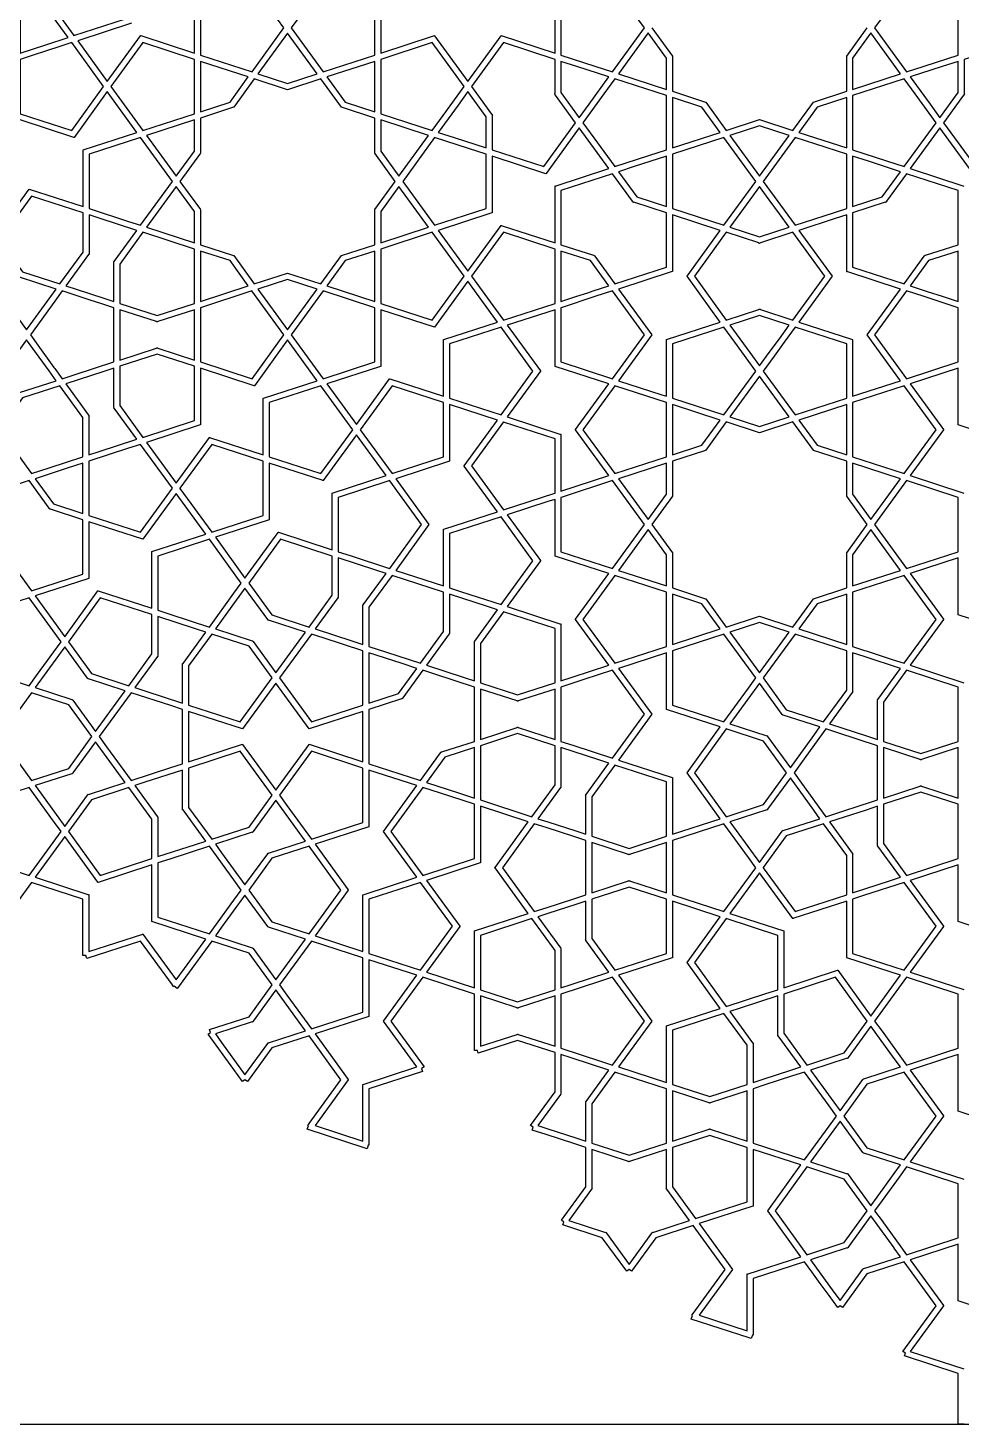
# Model space of a CAD drawing. Header units: millimetres. Extents: x -350 to 350, y -350 to 350.
# Drawn here: x -183.5 to 50.6, y -350 to 0 of the extents above; entities that cross this region are included whole.
import ezdxf

# ---------------------------------------------------------------- set-up
doc = ezdxf.new("R2010")
doc.units = ezdxf.units.MM
for name, color, linetype, true_color in [('canvas_boundary', 7, 'Continuous', 0x505050), ('strapwork_inner', 7, 'Continuous', 0xff8000), ('strapwork_outer', 7, 'Continuous', 0xff0000)]:
    doc.layers.add(name, color=color, linetype=linetype, true_color=true_color)

msp = doc.modelspace()

# ---------------------------------------------------------------- linework, layer by layer
at = {"layer": 'canvas_boundary'}
msp.add_lwpolyline([(-350, -350), (350, -350), (350, 350), (-350, 350)], close=True, dxfattribs=at)
at = {"layer": 'strapwork_inner', "true_color": 0xff8000}
for points in [[(-159.04, 15.88), (-168.4, 18.93), (-177.76, 15.88), (-177.76, 6.04), (-171.98, -1.92), (-171.98, -1.92), (-159.04, 2.28)], [(-185.49, 3.53), (-185.42, 3.43), (-185.49, 3.38), (-185.49, -6.31), (-179.08, -4.23), (-173.48, -2.41), (-179.17, 5.43), (-179.26, 5.43), (-179.26, 5.55), (-179.34, 5.65), (-179.26, 5.7), (-179.26, 15.4), (-181.8, 14.57), (-191.28, 11.49), (-185.58, 3.65), (-185.49, 3.65)], [(-127.32, 11.01), (-140.26, 6.8), (-140.26, -6.8), (-127.32, -11.01), (-119.33, 0), (-127.32, 11)], [(-96.54, -6.8), (-96.54, 6.8), (-109.48, 11.01), (-117.47, 0), (-117.47, -0.01), (-109.48, -11.01)], [(-49.81, 6.8), (-49.81, -6.8), (-41.3, -9.57), (-41.3, -9.57), (-36.87, -11.01), (-28.88, 0), (-36.87, 11.01), (-41.3, 9.57), (-41.3, 9.57)], [(49.81, -6.8), (49.81, 6.8), (41.3, 9.57), (41.3, 9.57), (36.87, 11.01), (28.88, 0), (36.87, -11.01), (41.3, -9.57), (41.3, -9.57)], [(-110.98, -11.49), (-118.4, -1.28), (-125.82, -11.49), (-118.4, -13.91)], [(-27.95, -1.27), (-35.37, -11.49), (-23.36, -15.4), (-23.36, -7.59)], [(35.37, -11.49), (27.95, -1.27), (23.36, -7.59), (23.36, -15.4)], [(-172.55, -3.69), (-175.55, -4.66), (-178.86, -5.74), (-182.49, -6.92), (-185.49, -7.89), (-185.49, -11.04), (-185.49, -21.5), (-172.55, -25.7), (-164.55, -14.69)], [(-162.7, -14.69), (-154.7, -25.7), (-141.76, -21.5), (-141.76, -7.89), (-154.7, -3.69)], [(-79.37, -21.94), (-74.1, -14.69), (-82.1, -3.69), (-95.04, -7.89), (-95.04, -7.9), (-95.04, -21.5), (-82.1, -25.7)], [(-67.09, -21.62), (-67.09, -21.8), (-66.98, -21.94), (-67.09, -22.01), (-67.09, -30.58), (-54.15, -34.78), (-46.15, -23.78), (-46.16, -23.77), (-46.16, -23.77), (-51.19, -16.85), (-51.31, -16.85), (-51.31, -16.67), (-51.42, -16.53), (-51.31, -16.46), (-51.31, -7.9), (-51.31, -7.9), (-51.31, -7.89), (-64.25, -3.69), (-72.25, -14.69), (-67.21, -21.62)], [(51.31, -16.67), (51.31, -16.85), (51.19, -16.85), (46.16, -23.77), (46.16, -23.77), (46.15, -23.78), (54.15, -34.78), (67.09, -30.58), (67.09, -22.01), (66.98, -21.94), (67.09, -21.8), (67.09, -21.62), (67.21, -21.62), (72.25, -14.69), (64.25, -3.69), (51.31, -7.89), (51.31, -16.46), (51.42, -16.53)], [(-132.84, -18.6), (-128.25, -12.28), (-140.26, -8.38), (-140.26, -21.01)], [(-108.55, -12.28), (-103.96, -18.6), (-96.54, -21.01), (-96.54, -8.38)], [(-42.78, -19.13), (-42.78, -19.13), (-37.8, -12.28), (-45.85, -9.66), (-45.85, -9.66), (-49.81, -8.38), (-49.81, -16.19), (-45.23, -22.5)], [(37.8, -12.28), (42.78, -19.13), (42.78, -19.13), (45.22, -22.5), (49.81, -16.19), (49.81, -8.38), (45.85, -9.66), (45.85, -9.66)], [(-131.9, -19.86), (-131.95, -19.82), (-131.93, -19.88), (-140.26, -22.59), (-140.26, -31.35), (-140.33, -31.35), (-140.28, -31.38), (-145.42, -38.47), (-140.28, -45.56), (-140.33, -45.59), (-140.26, -45.59), (-140.26, -54.35), (-131.93, -57.06), (-131.95, -57.12), (-131.9, -57.08), (-126.75, -64.17), (-118.42, -61.46), (-118.4, -61.52), (-118.38, -61.46), (-110.05, -64.17), (-104.9, -57.08), (-104.85, -57.12), (-104.87, -57.06), (-96.54, -54.35), (-96.54, -45.59), (-96.48, -45.59), (-96.53, -45.56), (-91.38, -38.47), (-96.53, -31.38), (-96.48, -31.35), (-96.54, -31.35), (-96.54, -22.59), (-104.87, -19.88), (-104.85, -19.82), (-104.9, -19.86), (-110.05, -12.77), (-118.38, -15.48), (-118.4, -15.42), (-118.42, -15.48), (-126.75, -12.77)], [(-36.3, -34.78), (-27.78, -32.01), (-23.36, -30.58), (-23.36, -16.97), (-36.3, -12.77), (-39.03, -16.53), (-39.03, -16.53), (-44.3, -23.78)], [(36.3, -34.78), (44.3, -23.78), (39.03, -16.53), (39.03, -16.53), (36.3, -12.77), (23.36, -16.97), (23.36, -30.58), (31.88, -33.35), (31.88, -33.35)], [(-76.64, -27.47), (-68.59, -30.09), (-68.59, -22.29), (-73.18, -15.97), (-75.62, -19.34), (-80.6, -26.19)], [(-21.86, -17.46), (-21.86, -30.09), (-9.85, -26.19), (-14.44, -19.87)], [(21.86, -30.09), (21.86, -17.46), (14.44, -19.87), (9.85, -26.19)], [(-146.35, -37.19), (-141.76, -30.88), (-141.76, -23.07), (-153.78, -26.98)], [(-95.04, -30.88), (-90.45, -37.19), (-83.03, -26.98), (-95.04, -23.07)], [(-155.28, -49.48), (-147.28, -38.47), (-155.27, -27.47), (-155.28, -27.46), (-168.21, -31.67), (-168.21, -45.27), (-158.27, -48.5)], [(-73.01, -30.23), (-81.53, -27.46), (-89.52, -38.47), (-81.53, -49.48), (-68.59, -45.27), (-68.59, -31.67)], [(-53.61, -36.54), (-67.09, -32.16), (-67.09, -46.33), (-67.08, -46.36), (-67.09, -46.36), (-67.09, -46.37), (-67.12, -46.37), (-80.6, -50.75), (-73.18, -60.97), (-64.85, -49.5), (-64.84, -49.47), (-64.83, -49.48), (-64.82, -49.47), (-64.79, -49.49), (-51.31, -53.87), (-51.31, -39.69), (-51.32, -39.66), (-51.31, -39.66), (-51.31, -39.65), (-51.28, -39.65), (-37.8, -35.27), (-45.23, -25.05), (-53.56, -36.52), (-53.57, -36.55), (-53.58, -36.55), (-53.58, -36.55)], [(-21.86, -36.32), (-21.86, -45.27), (-8.92, -49.48), (-6.19, -45.71), (-0.93, -38.47), (-8.92, -27.46), (-21.86, -31.67)], [(0, -37.19), (7.42, -26.98), (0, -24.56), (-7.42, -26.98)], [(6.19, -45.71), (8.92, -49.48), (18.52, -46.36), (21.86, -45.27), (21.86, -36.32), (21.86, -36.32), (21.86, -31.67), (8.92, -27.46), (0.93, -38.47), (3.66, -42.23)], [(-23.36, -40.62), (-23.36, -32.15), (-31.42, -34.77), (-35.37, -36.06), (-30.79, -42.37), (-23.36, -44.79)], [(23.36, -40.62), (23.36, -44.79), (30.78, -42.37), (35.37, -36.06), (27.32, -33.44), (27.32, -33.44), (23.36, -32.15), (23.36, -40.62)], [(-31.71, -43.65), (-31.88, -43.59), (-31.84, -43.47), (-36.87, -36.55), (-49.81, -40.75), (-49.81, -54.35), (-41.67, -57), (-41.57, -56.93), (-41.46, -57.07), (-41.3, -57.12), (-41.34, -57.24), (-36.3, -64.17), (-23.36, -59.97), (-23.36, -46.36), (-23.37, -46.36), (-23.37, -46.36), (-31.51, -43.72), (-31.61, -43.79)], [(23.36, -46.36), (23.36, -59.97), (36.3, -64.17), (41.33, -57.24), (41.3, -57.12), (41.46, -57.07), (41.56, -56.93), (41.67, -57), (49.81, -54.35), (49.81, -40.75), (36.87, -36.55), (31.84, -43.47), (31.88, -43.6), (31.71, -43.65), (31.61, -43.79), (31.51, -43.72)], [(-153.78, -49.96), (-141.76, -53.87), (-141.76, -46.06), (-146.35, -39.75)], [(-90.45, -39.75), (-95.04, -46.06), (-95.04, -53.87), (-83.03, -49.96)], [(0, -39.75), (-2.45, -43.11), (-7.42, -49.96), (0, -52.38), (7.42, -49.96), (4.98, -46.6), (2.45, -43.11)], [(-169.71, -46.36), (-182.65, -42.16), (-190.65, -53.17), (-184.86, -61.13), (-175.5, -64.17), (-169.71, -56.21)], [(-162.06, -58.82), (-161.99, -58.72), (-161.99, -58.59), (-161.9, -58.59), (-156.2, -50.75), (-165.68, -47.67), (-168.21, -46.85), (-168.21, -56.54), (-168.14, -56.6), (-168.21, -56.69), (-168.21, -56.82), (-168.3, -56.82), (-174, -64.66), (-171.47, -65.48), (-164.52, -67.74), (-161.99, -68.56), (-161.99, -58.87)], [(-35.37, -65.45), (-27.04, -76.91), (-27.02, -76.93), (-27.02, -76.94), (-27.02, -76.95), (-27.04, -76.97), (-35.37, -88.43), (-24.48, -91.97), (-23.36, -92.34), (-23.36, -78.16), (-23.37, -78.13), (-23.36, -78.13), (-23.36, -78.12), (-23.33, -78.12), (-9.85, -73.74), (-18.18, -62.27), (-18.21, -62.25), (-18.2, -62.25), (-18.21, -62.24), (-18.18, -62.22), (-9.85, -50.75), (-21.86, -46.85), (-21.86, -61.02), (-21.85, -61.05), (-21.86, -61.06), (-21.86, -61.07), (-21.89, -61.07)], [(27.02, -76.95), (27.02, -76.94), (27.02, -76.93), (27.04, -76.91), (35.37, -65.45), (21.89, -61.07), (21.86, -61.07), (21.86, -61.06), (21.85, -61.05), (21.86, -61.02), (21.86, -46.85), (18.98, -47.79), (9.85, -50.75), (18.18, -62.22), (18.21, -62.24), (18.2, -62.25), (18.21, -62.25), (18.18, -62.27), (9.85, -73.74), (23.33, -78.12), (23.36, -78.12), (23.36, -78.13), (23.37, -78.13), (23.36, -78.16), (23.36, -92.34), (35.37, -88.44), (27.04, -76.97)], [(-154.7, -51.24), (-160.49, -59.21), (-160.49, -69.05), (-151.13, -72.09), (-141.76, -69.05), (-141.76, -55.44)], [(-74.11, -62.24), (-74.11, -62.24), (-82.1, -51.24), (-95.04, -55.44), (-95.04, -69.05), (-82.1, -73.25), (-74.1, -62.25)], [(-72.24, -62.26), (-64.25, -73.25), (-51.31, -69.05), (-51.31, -64.4), (-51.31, -60.09), (-51.31, -55.44), (-64.25, -51.24), (-72.25, -62.25), (-72.24, -62.26)], [(0.17, -54.01), (0, -53.95), (-0.17, -54.01), (-0.21, -53.89), (-8.34, -51.24), (-8.35, -51.24), (-16.35, -62.25), (-8.35, -73.25), (-0.21, -70.61), (-0.17, -70.49), (0, -70.54), (0.17, -70.49), (0.21, -70.61), (8.35, -73.25), (16.35, -62.25), (8.35, -51.24), (0.21, -53.89)], [(-193.14, -56.6), (-199, -64.66), (-189.78, -67.65), (-189.71, -67.6), (-189.64, -67.7), (-189.52, -67.74), (-189.55, -67.82), (-183.85, -75.67), (-182.29, -73.51), (-176.43, -65.45), (-185.65, -62.45), (-185.72, -62.51), (-185.79, -62.41), (-185.91, -62.37), (-185.88, -62.28), (-191.58, -54.44)], [(-132.84, -58.34), (-140.26, -55.93), (-140.26, -68.56), (-128.25, -64.66)], [(-96.54, -55.93), (-103.96, -58.34), (-108.55, -64.66), (-96.54, -68.56)], [(-49.81, -64.4), (-49.81, -68.56), (-45.85, -67.28), (-43.1, -66.38), (-41.76, -65.94), (-37.8, -64.66), (-42.39, -58.34), (-49.81, -55.93), (-49.81, -60.09)], [(37.8, -64.66), (41.76, -65.95), (42.05, -66.04), (45.85, -67.28), (49.81, -68.56), (49.81, -60.09), (49.81, -55.93), (42.39, -58.34)], [(-171.93, -66.91), (-174.93, -65.94), (-176.78, -68.48), (-182.92, -76.94), (-181.07, -79.49), (-181.07, -79.49), (-177, -85.1), (-176.78, -85.4), (-176.78, -85.4), (-174.93, -87.95), (-171.93, -86.97), (-171.93, -86.97), (-161.99, -83.74), (-161.99, -73.29), (-161.99, -73.29), (-161.99, -70.14), (-164.98, -69.17), (-167.91, -68.22)], [(-119.33, -76.93), (-127.33, -65.94), (-140.26, -70.14), (-140.26, -73.29), (-140.26, -73.29), (-140.26, -73.66), (-140.26, -80.59), (-140.26, -80.59), (-140.26, -83.74), (-127.32, -87.95), (-119.33, -76.94), (-119.33, -76.93)], [(-110.98, -65.45), (-118.4, -63.04), (-125.83, -65.45), (-118.4, -75.67)], [(-117.47, -76.94), (-109.48, -87.95), (-96.54, -83.74), (-96.54, -70.14), (-109.48, -65.93)], [(-95.04, -70.63), (-95.04, -84.8), (-95.03, -84.83), (-95.04, -84.83), (-95.04, -84.84), (-95.07, -84.84), (-108.55, -89.22), (-101.13, -99.44), (-92.8, -87.97), (-92.79, -87.94), (-92.78, -87.95), (-92.77, -87.94), (-92.74, -87.96), (-79.26, -92.34), (-79.26, -78.16), (-79.27, -78.13), (-79.26, -78.13), (-79.26, -78.12), (-79.23, -78.12), (-65.75, -73.74), (-73.18, -63.52), (-81.51, -74.99), (-81.52, -75.02), (-81.53, -75.02), (-81.53, -75.03), (-81.56, -75.01)], [(-28.88, -76.94), (-36.87, -65.93), (-41.3, -67.37), (-49.8, -70.14), (-49.81, -70.14), (-49.81, -83.74), (-36.87, -87.95)], [(49.81, -83.74), (49.81, -76.66), (49.81, -70.14), (41.3, -67.37), (36.87, -65.94), (28.88, -76.94), (36.87, -87.95), (36.88, -87.94), (36.88, -87.94)], [(-160.49, -70.63), (-160.49, -80.59), (-160.49, -80.59), (-160.49, -83.26), (-151.27, -80.26), (-151.24, -80.18), (-151.13, -80.21), (-151.01, -80.18), (-150.98, -80.26), (-141.76, -83.26), (-141.76, -73.66), (-141.76, -70.63), (-150.98, -73.62), (-151.01, -73.71), (-151.13, -73.67), (-151.24, -73.71), (-151.27, -73.62)], [(-54.97, -86.02), (-54.97, -86.03), (-54.99, -86.05), (-63.33, -97.52), (-49.85, -101.9), (-49.81, -101.9), (-49.81, -101.91), (-49.8, -101.91), (-49.81, -101.94), (-49.81, -116.11), (-37.8, -112.21), (-46.13, -100.74), (-46.16, -100.73), (-46.15, -100.72), (-46.16, -100.71), (-46.13, -100.69), (-37.8, -89.22), (-51.28, -84.84), (-51.31, -84.84), (-51.31, -84.83), (-51.32, -84.83), (-51.31, -84.8), (-51.31, -70.63), (-63.33, -74.53), (-54.99, -86), (-54.97, -86.01)], [(-7.42, -74.53), (-2.45, -81.38), (0, -84.75), (2.45, -81.38), (4.98, -77.9), (7.42, -74.53), (0, -72.12)], [(-77.76, -79.22), (-77.76, -92.83), (-64.83, -97.03), (-56.83, -86.02), (-64.83, -75.02)], [(-8.92, -75.02), (-21.86, -79.22), (-21.86, -92.83), (-21.85, -92.83), (-8.92, -97.03), (-0.93, -86.02), (-6.19, -78.78)], [(0.93, -86.02), (8.92, -97.03), (21.86, -92.83), (21.86, -79.22), (8.92, -75.02), (6.19, -78.78), (3.66, -82.26)], [(-185.88, -91.6), (-185.91, -91.52), (-185.79, -91.48), (-185.72, -91.38), (-185.65, -91.43), (-176.43, -88.44), (-178.21, -85.98), (-183.85, -78.22), (-189.55, -86.06), (-189.52, -86.14), (-189.64, -86.18), (-189.71, -86.28), (-189.78, -86.23), (-199, -89.22), (-193.14, -97.29), (-193.14, -97.29), (-191.58, -99.44)], [(-126.75, -89.71), (-126.76, -89.72), (-126.78, -89.7), (-140.26, -85.32), (-140.26, -99.49), (-140.25, -99.52), (-140.26, -99.53), (-140.26, -99.54), (-140.3, -99.54), (-153.78, -103.92), (-146.35, -114.14), (-138.02, -102.67), (-138.01, -102.64), (-138, -102.64), (-138, -102.63), (-137.97, -102.65), (-124.49, -107.03), (-124.49, -92.86), (-124.5, -92.83), (-124.49, -92.83), (-124.49, -92.81), (-124.46, -92.81), (-110.98, -88.43), (-118.4, -78.22), (-126.73, -89.69), (-126.74, -89.72)], [(-141.76, -84.83), (-151.13, -81.79), (-160.49, -84.83), (-160.49, -94.68), (-154.7, -102.64), (-141.76, -98.44)], [(-161.99, -95.17), (-162.06, -95.07), (-161.99, -95.01), (-161.99, -85.32), (-164.52, -86.14), (-164.52, -86.14), (-174, -89.22), (-168.31, -97.06), (-168.22, -97.06), (-168.22, -97.19), (-168.14, -97.29), (-168.22, -97.34), (-168.22, -107.03), (-165.68, -106.21), (-156.2, -103.13), (-161.9, -95.29), (-161.99, -95.29)], [(0, -99.93), (7.42, -97.52), (0, -87.3), (-7.42, -97.52)], [(-169.72, -107.52), (-169.72, -97.68), (-175.5, -89.71), (-184.86, -92.75), (-190.65, -100.72), (-182.65, -111.72), (-178.23, -110.29)], [(-102.05, -100.72), (-110.05, -89.71), (-122.99, -93.92), (-122.99, -107.52), (-110.05, -111.72)], [(-92.2, -89.71), (-100.2, -100.72), (-92.2, -111.72), (-79.26, -107.52), (-79.26, -93.92)], [(-36.29, -111.72), (-23.36, -107.52), (-23.36, -93.92), (-25.71, -93.15), (-36.3, -89.71), (-44.3, -100.72), (-36.3, -111.72)], [(36.3, -89.71), (36.29, -89.71), (36.29, -89.71), (23.36, -93.92), (23.36, -107.52), (36.3, -111.72), (44.3, -100.72)], [(-82.95, -124.52), (-91.28, -135.99), (-79.26, -139.89), (-79.26, -125.72), (-79.27, -125.69), (-79.26, -125.68), (-79.26, -125.67), (-79.23, -125.67), (-65.75, -121.29), (-74.08, -109.83), (-74.11, -109.81), (-74.1, -109.8), (-74.11, -109.79), (-74.08, -109.77), (-65.75, -98.31), (-77.76, -94.4), (-77.76, -108.58), (-77.75, -108.61), (-77.76, -108.61), (-77.76, -108.62), (-77.8, -108.62), (-91.28, -113), (-82.95, -124.47), (-82.92, -124.49), (-82.93, -124.49), (-82.92, -124.5)], [(-14.44, -104.62), (-9.85, -98.31), (-21.86, -94.4), (-21.86, -107.03)], [(21.86, -94.4), (9.85, -98.31), (14.44, -104.62), (21.86, -107.03)], [(-64.25, -120.81), (-51.32, -116.6), (-51.32, -116.6), (-51.31, -116.6), (-51.31, -103), (-64.24, -98.8), (-64.25, -98.79), (-72.25, -109.8)], [(-8.35, -98.79), (-13.5, -105.88), (-13.55, -105.84), (-13.53, -105.9), (-21.86, -108.61), (-21.86, -117.37), (-21.92, -117.37), (-21.87, -117.41), (-27.02, -124.49), (-21.87, -131.58), (-21.92, -131.62), (-21.86, -131.62), (-21.86, -140.38), (-13.53, -143.09), (-13.55, -143.14), (-13.5, -143.11), (-8.35, -150.2), (-0.02, -147.49), (0, -147.55), (0.02, -147.49), (8.35, -150.2), (13.5, -143.11), (13.55, -143.14), (13.53, -143.09), (21.86, -140.38), (21.86, -131.62), (21.92, -131.62), (21.87, -131.58), (27.02, -124.49), (21.87, -117.41), (21.92, -117.37), (21.86, -117.37), (21.86, -108.61), (13.53, -105.9), (13.55, -105.84), (13.5, -105.88), (8.35, -98.79), (0.02, -101.5), (0, -101.44), (-0.02, -101.5)], [(-168.22, -122.21), (-155.28, -126.42), (-147.28, -115.41), (-155.28, -104.41), (-158.27, -105.38), (-168.22, -108.61), (-168.22, -113.26), (-168.22, -117.56)], [(-137.43, -126.42), (-124.49, -122.21), (-124.49, -108.61), (-137.43, -104.41), (-145.43, -115.41), (-145.42, -115.42), (-137.43, -126.41)], [(-122.99, -123.3), (-122.99, -123.31), (-123.02, -123.31), (-136.5, -127.69), (-129.08, -137.91), (-120.75, -126.45), (-120.74, -126.42), (-120.73, -126.42), (-120.72, -126.41), (-120.69, -126.43), (-107.22, -130.81), (-107.22, -116.64), (-107.23, -116.6), (-107.22, -116.6), (-107.22, -116.59), (-107.18, -116.59), (-93.7, -112.21), (-101.13, -101.99), (-109.46, -113.46), (-109.47, -113.49), (-109.48, -113.49), (-109.48, -113.5), (-109.51, -113.48), (-122.99, -109.1), (-122.99, -123.27), (-122.98, -123.3)], [(-177.14, -119.31), (-169.72, -121.73), (-169.72, -117.56), (-169.72, -113.26), (-169.72, -109.1), (-173.67, -110.38), (-181.73, -113)], [(-35.37, -113), (-27.95, -123.22), (-23.36, -116.9), (-23.36, -109.1)], [(23.36, -109.1), (23.36, -116.91), (27.95, -123.22), (35.37, -113)], [(-187.92, -133.87), (-187.82, -134.01), (-187.65, -134.06), (-187.69, -134.18), (-182.66, -141.1), (-182.65, -141.11), (-169.72, -136.91), (-169.72, -123.3), (-177.86, -120.66), (-177.96, -120.73), (-178.07, -120.59), (-178.23, -120.54), (-178.19, -120.42), (-183.23, -113.49), (-196.17, -117.69), (-196.17, -131.3), (-188.02, -133.94)], [(-105.72, -131.3), (-102.72, -132.27), (-92.79, -135.5), (-92.78, -135.5), (-84.78, -124.49), (-92.77, -113.5), (-92.78, -113.49), (-105.72, -117.69)], [(-28.88, -124.49), (-36.87, -113.49), (-49.8, -117.69), (-49.81, -117.69), (-49.81, -131.3), (-36.87, -135.5)], [(36.87, -113.49), (28.88, -124.49), (36.87, -135.5), (49.81, -131.3), (49.81, -117.69)], [(-168.22, -123.79), (-168.22, -137.97), (-168.21, -138), (-168.22, -138), (-168.22, -138.01), (-168.25, -138.01), (-181.73, -142.39), (-174.3, -152.61), (-165.97, -141.14), (-165.96, -141.11), (-165.95, -141.11), (-165.95, -141.1), (-165.92, -141.12), (-152.44, -145.5), (-152.44, -131.33), (-152.45, -131.3), (-152.44, -131.3), (-152.44, -131.29), (-152.41, -131.29), (-138.93, -126.91), (-146.35, -116.69), (-154.68, -128.15), (-154.69, -128.19), (-154.7, -128.18), (-154.71, -128.19), (-154.74, -128.17)], [(-54.97, -133.57), (-54.97, -133.58), (-54.97, -133.58), (-54.99, -133.6), (-63.33, -145.07), (-49.85, -149.45), (-49.81, -149.45), (-49.81, -149.46), (-49.8, -149.46), (-49.81, -149.49), (-49.81, -163.67), (-47.04, -162.77), (-37.8, -159.76), (-46.13, -148.3), (-46.16, -148.28), (-46.15, -148.27), (-46.16, -148.26), (-46.13, -148.24), (-37.8, -136.78), (-51.28, -132.4), (-51.31, -132.4), (-51.31, -132.39), (-51.32, -132.38), (-51.31, -132.35), (-51.31, -118.18), (-52.82, -118.67), (-63.33, -122.08), (-54.99, -133.55)], [(-64.83, -144.58), (-56.83, -133.58), (-64.83, -122.57), (-77.76, -126.77), (-77.76, -140.38), (-74.77, -141.35)], [(-27.95, -125.77), (-35.37, -135.99), (-23.36, -139.89), (-23.36, -132.08)], [(27.95, -125.77), (23.36, -132.08), (23.36, -139.89), (35.37, -135.99)], [(-150.94, -145.99), (-147.95, -146.96), (-138, -150.2), (-131.86, -141.74), (-130.01, -139.19), (-138, -128.19), (-138, -128.18), (-150.94, -132.39)], [(-113, -150.2), (-107.22, -142.23), (-107.22, -132.39), (-120.15, -128.18), (-128.15, -139.19), (-122.36, -147.15)], [(-96.24, -135.95), (-105.72, -132.87), (-105.72, -142.57), (-105.64, -142.62), (-105.72, -142.72), (-105.72, -142.84), (-105.8, -142.84), (-111.5, -150.68), (-102.02, -153.76), (-99.49, -154.59), (-99.49, -144.89), (-99.56, -144.84), (-99.49, -144.74), (-99.49, -144.62), (-99.4, -144.62), (-93.7, -136.78)], [(-79.26, -151.31), (-79.26, -141.47), (-92.2, -137.26), (-97.99, -145.23), (-97.99, -155.07), (-93.57, -156.51), (-85.05, -159.28)], [(-23.36, -155.07), (-23.36, -141.47), (-36.3, -137.26), (-44.3, -148.27), (-36.3, -159.28), (-36.29, -159.27)], [(26.71, -156.16), (33.31, -158.3), (33.31, -158.3), (36.3, -159.28), (44.3, -148.27), (36.3, -137.26), (36.29, -137.27), (36.29, -137.27), (23.36, -141.47), (23.36, -155.07), (26.36, -156.05), (26.36, -156.05)], [(-183.23, -164.89), (-181.38, -162.34), (-175.23, -153.88), (-183.23, -142.88), (-187.65, -144.31), (-196.17, -147.08), (-196.17, -160.69)], [(-158.23, -164.89), (-152.44, -156.93), (-152.44, -147.08), (-165.38, -142.88), (-173.38, -153.88), (-173.37, -153.89), (-167.59, -161.85)], [(-123.41, -148.39), (-123.38, -148.31), (-129.08, -140.46), (-134.94, -148.53), (-136.5, -150.68), (-127.28, -153.68), (-127.21, -153.62), (-127.14, -153.72), (-127.02, -153.76), (-127.05, -153.85), (-121.35, -161.69), (-115.49, -153.62), (-113.93, -151.47), (-123.15, -148.48), (-123.22, -148.53), (-123.29, -148.43)], [(-71.54, -153.82), (-71.54, -153.7), (-71.45, -153.7), (-65.75, -145.86), (-68.28, -145.04), (-77.76, -141.96), (-77.76, -151.65), (-77.69, -151.7), (-77.76, -151.8), (-77.76, -151.92), (-77.85, -151.92), (-83.55, -159.76), (-74.07, -162.84), (-71.54, -163.67), (-71.54, -153.97), (-71.61, -153.92)], [(-21.86, -141.96), (-21.86, -154.59), (-9.85, -150.68), (-14.44, -144.37)], [(9.85, -150.68), (21.86, -154.59), (21.86, -141.96), (14.44, -144.37)], [(-51.31, -164.15), (-51.31, -150.55), (-64.25, -146.35), (-70.04, -154.31), (-70.04, -164.15), (-60.68, -167.2), (-51.32, -164.16)], [(-156.73, -165.38), (-154.2, -166.2), (-144.72, -169.28), (-144.72, -159.59), (-144.79, -159.54), (-144.72, -159.44), (-144.72, -159.31), (-144.63, -159.31), (-138.93, -151.47), (-141.46, -150.65), (-150.94, -147.57), (-150.94, -157.26), (-150.87, -157.31), (-150.94, -157.41), (-150.94, -157.54), (-151.03, -157.54)], [(0, -161.69), (7.42, -151.47), (0, -149.06), (-7.42, -151.47)], [(-137.43, -151.96), (-143.22, -159.92), (-143.22, -169.76), (-143.22, -169.77), (-130.28, -173.97), (-122.28, -162.96), (-128.07, -155)], [(-118.57, -160.42), (-120.43, -162.96), (-112.43, -173.97), (-99.49, -169.77), (-99.49, -169.76), (-99.49, -165.12), (-99.49, -160.81), (-99.49, -156.16), (-109.43, -152.93), (-112.43, -151.96)], [(-0.93, -162.96), (-8.92, -151.96), (-21.85, -156.16), (-21.86, -156.16), (-21.86, -169.77), (-8.92, -173.97), (-2.78, -165.51)], [(16.08, -173.97), (21.86, -166.01), (21.86, -156.16), (8.92, -151.96), (0.93, -162.96), (6.71, -170.93)], [(-159.15, -166.17), (-168.37, -163.17), (-168.44, -163.22), (-168.52, -163.12), (-168.63, -163.09), (-168.61, -163), (-174.3, -155.16), (-175.87, -157.31), (-181.73, -165.38), (-172.51, -168.37), (-172.44, -168.32), (-172.36, -168.42), (-172.25, -168.46), (-172.27, -168.54), (-166.58, -176.38), (-160.72, -168.32)], [(-97.99, -165.12), (-97.99, -169.28), (-90.57, -166.87), (-85.98, -160.55), (-89.94, -159.27), (-97.99, -156.65), (-97.99, -160.81)], [(-27.02, -172.06), (-27.04, -172.07), (-35.37, -183.54), (-21.89, -187.92), (-21.86, -187.92), (-21.86, -187.93), (-21.85, -187.93), (-21.86, -187.96), (-21.86, -202.14), (-9.85, -198.24), (-18.18, -186.77), (-18.21, -186.75), (-18.2, -186.74), (-18.21, -186.73), (-18.18, -186.71), (-9.85, -175.25), (-23.33, -170.87), (-23.36, -170.87), (-23.36, -170.86), (-23.37, -170.85), (-23.36, -170.82), (-23.36, -156.65), (-35.37, -160.55), (-27.04, -172.02), (-27.02, -172.04), (-27.02, -172.05)], [(23.36, -166.49), (23.36, -166.62), (23.27, -166.62), (17.58, -174.46), (27.06, -177.54), (27.06, -177.54), (29.59, -178.36), (29.59, -168.67), (29.51, -168.62), (29.59, -168.52), (29.59, -168.39), (29.68, -168.39), (35.37, -160.55), (26.24, -157.59), (23.36, -156.65), (23.36, -166.34), (23.44, -166.39)], [(-129.7, -175.73), (-129.71, -175.74), (-129.74, -175.72), (-143.22, -171.34), (-143.22, -183.97), (-129.74, -179.59), (-129.71, -179.58), (-129.7, -179.58), (-129.69, -179.58), (-129.68, -179.61), (-121.35, -191.08), (-113.02, -179.61), (-113.01, -179.58), (-113, -179.58), (-113, -179.58), (-112.97, -179.59), (-99.49, -183.97), (-99.49, -171.34), (-112.97, -175.72), (-113, -175.74), (-113, -175.73), (-113.01, -175.74), (-113.02, -175.71), (-121.35, -164.24), (-129.68, -175.71), (-129.69, -175.74)], [(-89.84, -168.21), (-97.99, -170.86), (-97.99, -184.46), (-85.05, -188.67), (-80.02, -181.74), (-80.06, -181.62), (-79.89, -181.56), (-79.79, -181.42), (-79.68, -181.5), (-71.54, -178.85), (-71.54, -175.7), (-71.54, -165.24), (-81.48, -162.01), (-84.48, -161.04), (-89.51, -167.97), (-89.47, -168.09), (-89.64, -168.14), (-89.74, -168.28)], [(-36.87, -183.05), (-28.88, -172.05), (-36.87, -161.04), (-36.88, -161.04), (-44.05, -163.37), (-49.81, -165.24), (-49.81, -168.39), (-49.81, -178.85), (-46.82, -179.82)], [(5.79, -172.21), (5.67, -172.17), (5.7, -172.08), (0, -164.24), (-5.86, -172.3), (-7.42, -174.46), (1.79, -177.45), (1.87, -177.4), (1.94, -177.5), (2.06, -177.54), (2.03, -177.62), (7.73, -185.47), (13.58, -177.4), (15.15, -175.25), (5.93, -172.25), (5.86, -172.3)], [(49.81, -165.25), (36.87, -161.04), (31.09, -169), (31.09, -178.85), (40.45, -181.89), (49.8, -178.85), (49.81, -178.85)], [(-167.51, -177.66), (-173.29, -169.7), (-182.65, -166.65), (-190.65, -177.66), (-182.65, -188.67), (-173.29, -185.62)], [(-163.8, -180.21), (-157.65, -188.67), (-147.71, -185.44), (-144.72, -184.46), (-144.72, -170.86), (-147.71, -169.88), (-157.65, -166.65), (-163.8, -175.11), (-165.65, -177.66)], [(-60.79, -175.28), (-60.68, -175.32), (-60.56, -175.28), (-60.53, -175.37), (-51.31, -178.36), (-51.31, -175.7), (-51.31, -165.73), (-60.53, -168.73), (-60.56, -168.81), (-60.68, -168.77), (-60.79, -168.81), (-60.82, -168.73), (-70.04, -165.73), (-70.04, -168.39), (-70.04, -178.36), (-60.82, -175.37)], [(-70.04, -184.59), (-70.04, -188.89), (-70.04, -193.54), (-57.1, -197.75), (-51.31, -189.78), (-51.31, -179.94), (-60.68, -176.9), (-70.04, -179.94)], [(6.8, -186.74), (1.01, -178.78), (-8.35, -175.73), (-16.35, -186.74), (-8.35, -197.75), (1.01, -194.71)], [(26.59, -194.52), (29.59, -193.54), (29.59, -190.39), (29.59, -190.39), (29.59, -179.94), (19.64, -176.71), (19.64, -176.71), (16.65, -175.73), (10.5, -184.19), (8.65, -186.74), (10.5, -189.29), (16.65, -197.75), (19.64, -196.77), (19.64, -196.77), (26.24, -194.63), (26.59, -194.52)], [(-168.37, -192.15), (-159.15, -189.15), (-160.72, -187), (-166.58, -178.94), (-172.27, -186.78), (-172.25, -186.86), (-172.36, -186.9), (-172.44, -187), (-172.51, -186.95), (-181.73, -189.94), (-180.16, -192.1), (-174.3, -200.16), (-168.61, -192.32), (-168.63, -192.23), (-168.52, -192.2), (-168.44, -192.1)], [(-128.07, -200.32), (-122.28, -192.35), (-130.28, -181.35), (-143.22, -185.55), (-143.22, -185.56), (-143.22, -195.4), (-137.43, -203.36)], [(-120.43, -192.35), (-118.57, -194.9), (-112.43, -203.36), (-99.49, -199.16), (-99.49, -185.56), (-99.49, -185.55), (-112.43, -181.35)], [(-71.54, -180.43), (-78.96, -182.84), (-83.55, -189.15), (-75.5, -191.77), (-71.54, -193.06), (-71.54, -188.89), (-71.54, -184.59)], [(-49.81, -190.39), (-49.9, -190.39), (-55.6, -198.24), (-53.07, -199.06), (-46.12, -201.32), (-43.59, -202.14), (-43.59, -192.45), (-43.66, -192.39), (-43.59, -192.29), (-43.59, -192.17), (-43.5, -192.17), (-37.8, -184.33), (-40.33, -183.51), (-49.81, -180.43), (-49.81, -190.12), (-49.74, -190.17), (-49.81, -190.27)], [(40.33, -189.98), (40.45, -190.02), (40.57, -189.98), (40.6, -190.06), (49.81, -193.06), (49.81, -190.39), (49.81, -180.43), (40.6, -183.42), (40.57, -183.51), (40.45, -183.47), (40.33, -183.51), (40.3, -183.42), (31.09, -180.43), (31.09, -183.09), (31.09, -183.09), (31.09, -193.06), (40.3, -190.06)], [(-23.37, -202.63), (-23.36, -202.63), (-23.36, -189.02), (-36.3, -184.82), (-42.09, -192.78), (-42.09, -202.63), (-32.73, -205.67)], [(-150.87, -198.01), (-150.94, -198.06), (-150.94, -207.75), (-141.46, -204.67), (-138.93, -203.85), (-144.63, -196.01), (-144.72, -196.01), (-144.72, -195.88), (-144.79, -195.78), (-144.72, -195.73), (-144.72, -186.04), (-154.2, -189.12), (-156.73, -189.94), (-151.03, -197.78), (-150.94, -197.78), (-150.94, -197.91)], [(-94.33, -201.44), (-94.33, -201.44), (-94.33, -201.43), (-94.31, -201.41), (-85.98, -189.94), (-97.99, -186.04), (-97.99, -200.21), (-97.98, -200.24), (-97.99, -200.25), (-97.99, -200.26), (-98.02, -200.26), (-111.5, -204.64), (-103.17, -216.1), (-103.14, -216.12), (-103.15, -216.13), (-103.14, -216.14), (-103.17, -216.16), (-111.5, -227.62), (-99.49, -231.53), (-99.49, -217.35), (-99.5, -217.32), (-99.49, -217.32), (-99.49, -217.31), (-99.46, -217.31), (-85.98, -212.93), (-94.31, -201.46)], [(2.06, -195.94), (1.94, -195.98), (1.87, -196.08), (1.79, -196.03), (-7.42, -199.02), (-5.86, -201.18), (0, -209.24), (5.7, -201.4), (5.67, -201.32), (5.79, -201.28), (5.86, -201.18), (5.93, -201.23), (15.15, -198.24), (13.58, -196.08), (7.73, -188.02), (2.03, -195.86)], [(-183.23, -212.44), (-175.23, -201.44), (-177.08, -198.89), (-183.23, -190.43), (-196.17, -194.63), (-196.17, -208.24), (-186.22, -211.47)], [(-173.38, -201.44), (-165.38, -212.44), (-152.44, -208.24), (-152.44, -198.39), (-158.23, -190.43), (-167.59, -193.47), (-173.37, -201.43), (-173.37, -201.43)], [(-71.54, -208.24), (-71.54, -194.63), (-80.06, -191.87), (-84.47, -190.43), (-84.48, -190.43), (-92.47, -201.44), (-84.48, -212.44)], [(49.81, -194.63), (40.45, -191.59), (31.09, -194.63), (31.09, -204.48), (36.87, -212.44), (49.81, -208.24), (49.81, -201.44)], [(-127.14, -201.59), (-127.21, -201.69), (-127.28, -201.64), (-136.5, -204.64), (-134.94, -206.79), (-129.08, -214.85), (-123.38, -207.01), (-123.41, -206.93), (-123.29, -206.89), (-123.22, -206.79), (-123.15, -206.84), (-113.93, -203.85), (-115.49, -201.69), (-121.35, -193.63), (-127.05, -201.47), (-127.02, -201.56)], [(-71.54, -226.4), (-71.54, -226.39), (-71.51, -226.39), (-58.03, -222.01), (-66.36, -210.55), (-66.38, -210.53), (-66.38, -210.52), (-66.38, -210.51), (-66.36, -210.49), (-58.03, -199.02), (-70.04, -195.12), (-70.04, -209.29), (-70.03, -209.32), (-70.04, -209.33), (-70.04, -209.34), (-70.07, -209.34), (-83.55, -213.72), (-75.22, -225.18), (-75.19, -225.2), (-75.2, -225.21), (-75.19, -225.22), (-75.22, -225.24), (-83.55, -236.71), (-71.54, -240.61), (-71.54, -226.44), (-71.55, -226.41)], [(29.59, -195.12), (26.71, -196.06), (17.58, -199.02), (23.27, -206.87), (23.36, -206.87), (23.36, -206.99), (23.44, -207.09), (23.36, -207.14), (23.36, -216.83), (32.84, -213.75), (32.84, -213.75), (35.37, -212.93), (29.68, -205.09), (29.59, -205.09), (29.59, -204.97), (29.51, -204.87), (29.59, -204.81)], [(-165.97, -214.18), (-174.3, -202.71), (-181.73, -212.93), (-168.25, -217.31), (-168.22, -217.31), (-168.22, -217.32), (-168.21, -217.32), (-168.22, -217.35), (-168.22, -231.53), (-154.74, -227.15), (-154.71, -227.13), (-154.7, -227.14), (-154.69, -227.13), (-154.68, -227.16), (-146.35, -238.63), (-144.27, -235.77), (-138.93, -228.41), (-152.41, -224.03), (-152.44, -224.03), (-152.44, -224.02), (-152.45, -224.02), (-152.44, -223.99), (-152.44, -209.82), (-165.92, -214.2), (-165.95, -214.21), (-165.95, -214.21), (-165.96, -214.21)], [(-64.52, -210.52), (-56.53, -221.52), (-53.53, -220.55), (-46.58, -218.29), (-43.59, -217.32), (-43.59, -206.87), (-43.59, -203.72), (-46.58, -202.74), (-53.53, -200.48), (-56.52, -199.51), (-56.53, -199.51)], [(-8.92, -221.52), (-0.93, -210.52), (-2.78, -207.97), (-8.92, -199.51), (-21.86, -203.72), (-21.86, -206.87), (-21.86, -217.32)], [(0.93, -210.52), (8.92, -221.52), (21.86, -217.32), (21.86, -207.48), (16.08, -199.51), (6.71, -202.55), (0.93, -210.51)], [(-147.95, -208.35), (-150.94, -209.33), (-150.94, -222.93), (-138, -227.14), (-138, -227.13), (-131.86, -218.68), (-130.01, -216.13), (-131.86, -213.58), (-138, -205.12)], [(-113, -227.14), (-105.01, -216.13), (-113, -205.12), (-122.36, -208.17), (-128.15, -216.13), (-122.36, -224.09)], [(-32.87, -207.2), (-42.09, -204.2), (-42.09, -214.17), (-42.09, -216.83), (-32.87, -213.84), (-32.84, -213.75), (-32.73, -213.79), (-32.61, -213.75), (-32.58, -213.84), (-23.36, -216.83), (-23.36, -214.17), (-23.36, -204.2), (-32.58, -207.2), (-32.61, -207.28), (-32.73, -207.24), (-32.84, -207.28)], [(8.35, -223.29), (8.34, -223.29), (8.33, -223.26), (0, -211.79), (-7.42, -222.01), (6.06, -226.39), (6.09, -226.39), (6.09, -226.4), (6.1, -226.41), (6.09, -226.44), (6.09, -240.61), (19.57, -236.23), (19.59, -236.21), (19.6, -236.22), (19.61, -236.22), (19.62, -236.25), (27.95, -247.71), (35.37, -237.49), (21.89, -233.12), (21.86, -233.12), (21.86, -233.1), (21.85, -233.1), (21.86, -233.07), (21.86, -218.9), (8.38, -223.28), (8.36, -223.3)], [(-85.05, -214.21), (-97.99, -218.41), (-97.99, -232.01), (-85.05, -236.22), (-77.05, -225.21)], [(-36.3, -236.22), (-23.36, -232.01), (-23.36, -218.41), (-23.37, -218.41), (-32.73, -215.37), (-42.09, -218.41), (-42.09, -228.25)], [(36.3, -236.22), (44.3, -225.21), (36.3, -214.21), (36.29, -214.21), (36.29, -214.21), (26.36, -217.44), (26.36, -217.44), (23.36, -218.41), (23.36, -232.01)], [(-123.41, -225.33), (-123.38, -225.25), (-129.08, -217.41), (-134.94, -225.47), (-136.5, -227.62), (-127.28, -230.62), (-127.21, -230.57), (-127.14, -230.67), (-127.02, -230.7), (-127.05, -230.79), (-121.35, -238.63), (-115.49, -230.57), (-113.93, -228.41), (-123.15, -225.42), (-123.22, -225.47), (-123.29, -225.37)], [(-49.81, -230.64), (-49.81, -230.76), (-49.74, -230.86), (-49.81, -230.92), (-49.81, -240.61), (-47.28, -239.79), (-37.8, -236.71), (-43.5, -228.87), (-43.59, -228.87), (-43.59, -228.74), (-43.66, -228.64), (-43.59, -228.59), (-43.59, -218.9), (-46.12, -219.72), (-53.07, -221.98), (-55.6, -222.8), (-49.9, -230.64)], [(-35.37, -237.49), (-27.04, -248.96), (-27.02, -248.98), (-27.02, -248.99), (-27.02, -249), (-27.04, -249.02), (-35.37, -260.48), (-23.36, -264.39), (-23.36, -250.21), (-23.37, -250.18), (-23.36, -250.18), (-23.36, -250.17), (-23.33, -250.17), (-9.85, -245.79), (-18.18, -234.32), (-18.21, -234.3), (-18.2, -234.29), (-18.21, -234.29), (-18.18, -234.27), (-9.85, -222.8), (-21.86, -218.9), (-21.86, -233.07), (-21.85, -233.1), (-21.86, -233.1), (-21.86, -233.12), (-21.89, -233.12)], [(-51.31, -241.1), (-51.31, -231.25), (-57.1, -223.29), (-70.04, -227.49), (-70.04, -241.1), (-70.03, -241.1), (-60.68, -244.14)], [(-16.35, -234.29), (-8.35, -245.3), (1.59, -242.07), (4.59, -241.1), (4.59, -227.49), (-8.35, -223.29)], [(-118.57, -242.46), (-112.43, -250.91), (-99.49, -246.71), (-99.49, -233.1), (-112.43, -228.9), (-118.57, -237.36), (-120.43, -239.91)], [(-111.5, -275.18), (-99.49, -279.08), (-99.49, -264.91), (-99.5, -264.88), (-99.49, -264.87), (-99.49, -264.86), (-99.46, -264.86), (-85.98, -260.48), (-94.31, -249.02), (-94.33, -249), (-94.33, -248.99), (-94.33, -248.98), (-94.31, -248.96), (-85.98, -237.49), (-97.99, -233.59), (-97.99, -247.77), (-97.98, -247.8), (-97.99, -247.8), (-97.99, -247.81), (-98.02, -247.81), (-111.5, -252.19), (-103.17, -263.66), (-103.14, -263.67), (-103.15, -263.68), (-103.14, -263.69), (-103.17, -263.71)], [(-36.87, -260), (-28.88, -248.99), (-36.87, -237.98), (-39.87, -238.96), (-49.81, -242.19), (-49.81, -245.34), (-49.81, -255.79), (-39.87, -259.02)], [(11.87, -260), (21.24, -256.95), (27.02, -249), (27.02, -248.99), (19.03, -237.98), (6.09, -242.19), (6.09, -252.03)], [(49.81, -242.19), (36.87, -237.98), (28.88, -248.99), (30.73, -251.54), (36.87, -259.99), (46.47, -256.88), (49.81, -255.79)], [(-127.14, -249.15), (-127.21, -249.25), (-127.28, -249.19), (-136.5, -252.19), (-134.94, -254.34), (-129.08, -262.41), (-123.38, -254.57), (-123.41, -254.48), (-123.29, -254.44), (-123.22, -254.34), (-123.15, -254.4), (-113.93, -251.4), (-115.49, -249.25), (-121.35, -241.18), (-127.05, -249.02), (-127.02, -249.11)], [(-60.79, -245.75), (-60.82, -245.67), (-70.04, -242.67), (-70.04, -245.34), (-70.04, -252.64), (-70.04, -255.3), (-60.82, -252.31), (-60.79, -252.22), (-60.68, -252.26), (-60.56, -252.22), (-60.53, -252.31), (-51.31, -255.3), (-51.31, -252.64), (-51.31, -242.67), (-60.53, -245.67), (-60.56, -245.75), (-60.68, -245.72)], [(4.59, -252.52), (4.52, -252.42), (4.59, -252.37), (4.59, -242.67), (-4.89, -245.75), (-7.42, -246.58), (-1.73, -254.42), (-1.64, -254.42), (-1.64, -254.54), (-1.56, -254.64), (-1.64, -254.69), (-1.64, -264.39), (0.89, -263.56), (7.84, -261.31), (10.37, -260.48), (4.68, -252.64), (4.59, -252.64)], [(-8.92, -247.06), (-21.86, -251.27), (-21.86, -264.87), (-21.85, -264.88), (-12.5, -267.92), (-3.14, -264.87), (-3.14, -255.03)], [(22.16, -258.23), (22.09, -258.33), (22.02, -258.28), (12.8, -261.27), (14.37, -263.43), (15.94, -265.59), (18.66, -269.34), (20.23, -271.49), (25.92, -263.65), (25.89, -263.56), (26.01, -263.52), (26.08, -263.43), (26.16, -263.48), (35.37, -260.48), (33.81, -258.33), (27.95, -250.26), (22.25, -258.11), (22.28, -258.19)], [(-49.9, -267.34), (-55.6, -275.18), (-53.07, -276), (-46.12, -278.26), (-43.59, -279.08), (-43.59, -269.39), (-43.66, -269.34), (-43.59, -269.24), (-43.59, -269.11), (-43.5, -269.11), (-37.8, -261.27), (-47.28, -258.19), (-49.81, -257.37), (-49.81, -267.06), (-49.74, -267.11), (-49.81, -267.21), (-49.81, -267.34)], [(-23.36, -279.57), (-23.36, -276.42), (-23.36, -275.21), (-23.36, -269.11), (-23.36, -265.96), (-36.3, -261.76), (-42.09, -269.72), (-42.09, -279.57), (-32.73, -282.61)], [(-1.64, -265.96), (-1.64, -269.11), (-1.64, -279.57), (11.3, -283.77), (17.45, -275.31), (19.3, -272.77), (17.45, -270.22), (11.3, -261.76), (8.31, -262.73), (1.36, -264.99)], [(44.3, -272.77), (36.3, -261.76), (26.94, -264.8), (21.15, -272.77), (26.94, -280.73), (36.3, -283.77)], [(-12.36, -269.45), (-12.38, -269.53), (-12.5, -269.49), (-12.62, -269.53), (-12.64, -269.45), (-21.86, -266.45), (-21.86, -274.87), (-21.86, -279.08), (-12.64, -276.09), (-12.62, -276), (-12.5, -276.04), (-12.38, -276), (-12.36, -276.09), (-3.14, -279.08), (-3.14, -276.42), (-3.14, -266.45)], [(20.23, -274.04), (18.66, -276.2), (12.8, -284.26), (22.02, -287.25), (22.09, -287.2), (22.16, -287.3), (22.28, -287.34), (22.25, -287.42), (27.95, -295.27), (29.52, -293.11), (33.81, -287.2), (35.37, -285.05), (26.16, -282.05), (26.08, -282.11), (26.01, -282.01), (25.89, -281.97), (25.92, -281.88)], [(-16.08, -298.47), (-3.14, -294.26), (-3.14, -280.66), (-3.15, -280.65), (-12.5, -277.62), (-21.86, -280.66), (-21.86, -290.5)], [(-32.87, -284.14), (-42.09, -281.14), (-42.09, -290.84), (-42.02, -290.89), (-42.09, -290.99), (-42.09, -291.11), (-42.18, -291.11), (-47.87, -298.95), (-38.66, -301.95), (-38.58, -301.9), (-38.51, -302), (-38.39, -302.03), (-38.42, -302.12), (-32.73, -309.96), (-27.03, -302.12), (-27.06, -302.03), (-26.94, -302), (-26.87, -301.9), (-26.79, -301.95), (-17.58, -298.95), (-23.27, -291.11), (-23.36, -291.11), (-23.36, -290.99), (-23.44, -290.89), (-23.36, -290.84), (-23.36, -281.14), (-32.58, -284.14), (-32.61, -284.22), (-32.73, -284.19), (-32.84, -284.22)], [(-1.64, -295.32), (-1.63, -295.35), (-1.64, -295.35), (-1.64, -295.36), (-1.67, -295.36), (-15.15, -299.74), (-6.82, -311.21), (-6.79, -311.23), (-6.8, -311.24), (-6.79, -311.24), (-6.82, -311.26), (-15.15, -322.73), (-3.14, -326.63), (-3.14, -312.46), (-3.15, -312.43), (-3.14, -312.43), (-3.14, -312.42), (-3.11, -312.42), (10.37, -308.04), (2.04, -296.57), (2.02, -296.55), (2.02, -296.54), (2.02, -296.53), (2.04, -296.51), (10.37, -285.05), (-1.64, -281.14)], [(3.88, -296.54), (11.87, -307.55), (21.24, -304.51), (27.02, -296.54), (21.24, -288.58), (11.88, -285.54), (11.87, -285.54)], [(36.87, -307.55), (49.81, -303.34), (49.81, -289.74), (36.87, -285.54), (35.02, -288.08), (30.73, -293.99), (28.88, -296.54), (30.73, -299.09), (31.08, -299.57), (35.02, -305)], [(27.95, -297.82), (22.25, -305.66), (22.28, -305.74), (22.16, -305.78), (22.09, -305.88), (22.02, -305.83), (12.8, -308.82), (18.66, -316.89), (20.23, -319.04), (25.92, -311.2), (25.89, -311.12), (26.01, -311.08), (26.08, -310.98), (26.16, -311.03), (35.37, -308.04), (33.81, -305.88), (33.76, -305.81), (29.52, -299.97)]]:
    msp.add_lwpolyline(points, close=True, dxfattribs=at)
for points in [[(-157.57, 1.18), (-171.05, -3.2), (-163.63, -13.42), (-155.3, -1.95), (-155.29, -1.92), (-155.28, -1.92), (-155.27, -1.92), (-155.24, -1.93), (-141.76, -6.31), (-141.76, 7.86)], [(-95.04, 6.32), (-95.04, -6.31), (-81.56, -1.93), (-81.53, -1.92), (-81.53, -1.92), (-81.52, -1.92), (-81.51, -1.95), (-73.18, -13.42), (-64.85, -1.95), (-64.84, -1.92), (-64.82, -1.92), (-64.82, -1.92), (-64.79, -1.94), (-51.31, -6.31), (-51.31, 6.32)], [(-27.02, 0), (-21.87, -7.09), (-21.92, -7.12), (-21.86, -7.12), (-21.86, -15.88), (-13.53, -18.59), (-13.55, -18.65), (-13.5, -18.61), (-8.35, -25.7), (-0.02, -22.99), (0, -23.05), (0.02, -22.99), (8.35, -25.7), (13.5, -18.61), (13.55, -18.65), (13.53, -18.59), (21.86, -15.88), (21.86, -7.12), (21.92, -7.12), (21.87, -7.09), (27.02, 0)], [(-191.58, -51.89), (-183.25, -40.42), (-183.24, -40.39), (-183.23, -40.4), (-183.22, -40.39), (-183.19, -40.41), (-169.71, -44.79), (-169.71, -30.61), (-169.72, -30.58), (-169.71, -30.58), (-169.71, -30.57), (-169.68, -30.57), (-156.2, -26.19), (-163.63, -15.97), (-171.96, -27.44), (-171.97, -27.47), (-171.98, -27.46), (-171.98, -27.47), (-172.01, -27.45), (-185.49, -23.07)], [(53.56, -36.52), (45.23, -25.05), (37.8, -35.27), (51.28, -39.65)], [(63.32, -103.92), (49.84, -99.54), (49.81, -99.54), (49.81, -99.53), (49.8, -99.53), (49.81, -99.49), (49.81, -85.32), (37.8, -89.22), (46.13, -100.69), (46.16, -100.71), (46.15, -100.72), (46.16, -100.73), (46.13, -100.74), (37.8, -112.21), (51.28, -116.59)], [(63.32, -151.47), (49.84, -147.09), (49.81, -147.09), (49.81, -147.08), (49.8, -147.08), (49.81, -147.05), (49.81, -132.87), (37.8, -136.78), (46.13, -148.24), (46.16, -148.26), (46.15, -148.27), (46.16, -148.28), (46.13, -148.3), (37.8, -159.76), (51.28, -164.14)], [(63.32, -228.41), (49.84, -224.03), (49.81, -224.03), (49.81, -224.02), (49.8, -224.02), (49.81, -223.99), (49.81, -209.82), (37.8, -213.72), (46.13, -225.18), (46.16, -225.2), (46.15, -225.21), (46.16, -225.22), (46.13, -225.24), (37.8, -236.71), (51.28, -241.09)], [(63.32, -275.97), (49.84, -271.59), (49.81, -271.59), (49.81, -271.58), (49.8, -271.57), (49.81, -271.54), (49.81, -257.37), (46.93, -258.3), (37.8, -261.27), (46.13, -272.74), (46.16, -272.76), (46.15, -272.77), (46.16, -272.77), (46.13, -272.79), (37.8, -284.26), (51.28, -288.64)]]:
    msp.add_lwpolyline(points, dxfattribs=at)
at = {"layer": 'strapwork_outer', "true_color": 0xff0000}
for points in [[(51.31, -350), (49.81, -350), (49.81, -337.29), (36.36, -332.92), (36.59, -332.21), (35.98, -331.77), (44.3, -320.32), (36.3, -309.31), (36.29, -309.31), (26.94, -312.35), (20.83, -320.76), (20.23, -320.32), (19.62, -320.76), (17.45, -317.77), (15.25, -314.74), (13.15, -311.86), (11.3, -309.31), (-1.64, -313.52), (-1.64, -327.12), (-1.63, -327.12), (-1.64, -327.15), (-1.64, -327.67), (-1.8, -327.67), (-2.09, -328.55), (-2.62, -328.38), (-17.12, -323.67), (-16.84, -322.78), (-16.97, -322.68), (-16.67, -322.27), (-16.66, -322.24), (-16.65, -322.24), (-8.65, -311.24), (-16.65, -300.23), (-26.01, -303.27), (-32.12, -311.68), (-32.73, -311.24), (-33.33, -311.68), (-39.44, -303.27), (-49.32, -300.06), (-49.09, -299.35), (-49.69, -298.91), (-43.59, -290.5), (-43.59, -280.66), (-46.58, -279.68), (-53.53, -277.43), (-57.05, -276.28), (-56.81, -275.57), (-57.42, -275.13), (-51.31, -266.73), (-51.31, -256.88), (-60.68, -253.84), (-70.56, -257.05), (-70.79, -256.34), (-71.54, -256.34), (-71.54, -252.64), (-71.54, -245.34), (-71.54, -242.19), (-84.47, -237.99), (-84.48, -237.98), (-92.47, -248.99), (-84.16, -260.44), (-84.76, -260.88), (-84.53, -261.59), (-97.99, -265.96), (-97.99, -279.57), (-97.98, -279.57), (-97.99, -279.6), (-97.99, -280.11), (-98.16, -280.11), (-98.44, -281), (-98.97, -280.83), (-113.48, -276.11), (-113.19, -275.23), (-113.32, -275.13), (-113.02, -274.72), (-113.01, -274.69), (-113, -274.69), (-105.01, -263.68), (-113, -252.68), (-122.36, -255.72), (-128.47, -264.12), (-129.08, -263.68), (-129.68, -264.12), (-131.86, -261.14), (-138.32, -252.24), (-137.72, -251.8), (-137.95, -251.08), (-128.07, -247.87), (-122.28, -239.91), (-128.07, -231.94), (-137.43, -228.9), (-144.03, -237.98), (-145.75, -240.35), (-146.07, -240.8), (-146.82, -240.25), (-146.96, -240.35), (-147.26, -239.93), (-147.29, -239.92), (-147.28, -239.91), (-155.28, -228.9), (-168.73, -233.27), (-168.97, -232.56), (-169.72, -232.56), (-169.72, -218.41), (-182.65, -214.21), (-182.66, -214.21), (-182.66, -214.21), (-188.44, -222.17)], [(63.32, -323.52), (49.85, -319.14), (49.81, -319.14), (49.81, -319.13), (49.8, -319.12), (49.81, -319.09), (49.81, -304.92), (37.8, -308.82), (46.13, -320.29), (46.16, -320.31), (46.15, -320.32), (46.16, -320.33), (46.13, -320.35), (37.8, -331.81), (51.28, -336.19)]]:
    msp.add_lwpolyline(points, dxfattribs=at)

doc.saveas('drawing.dxf')
